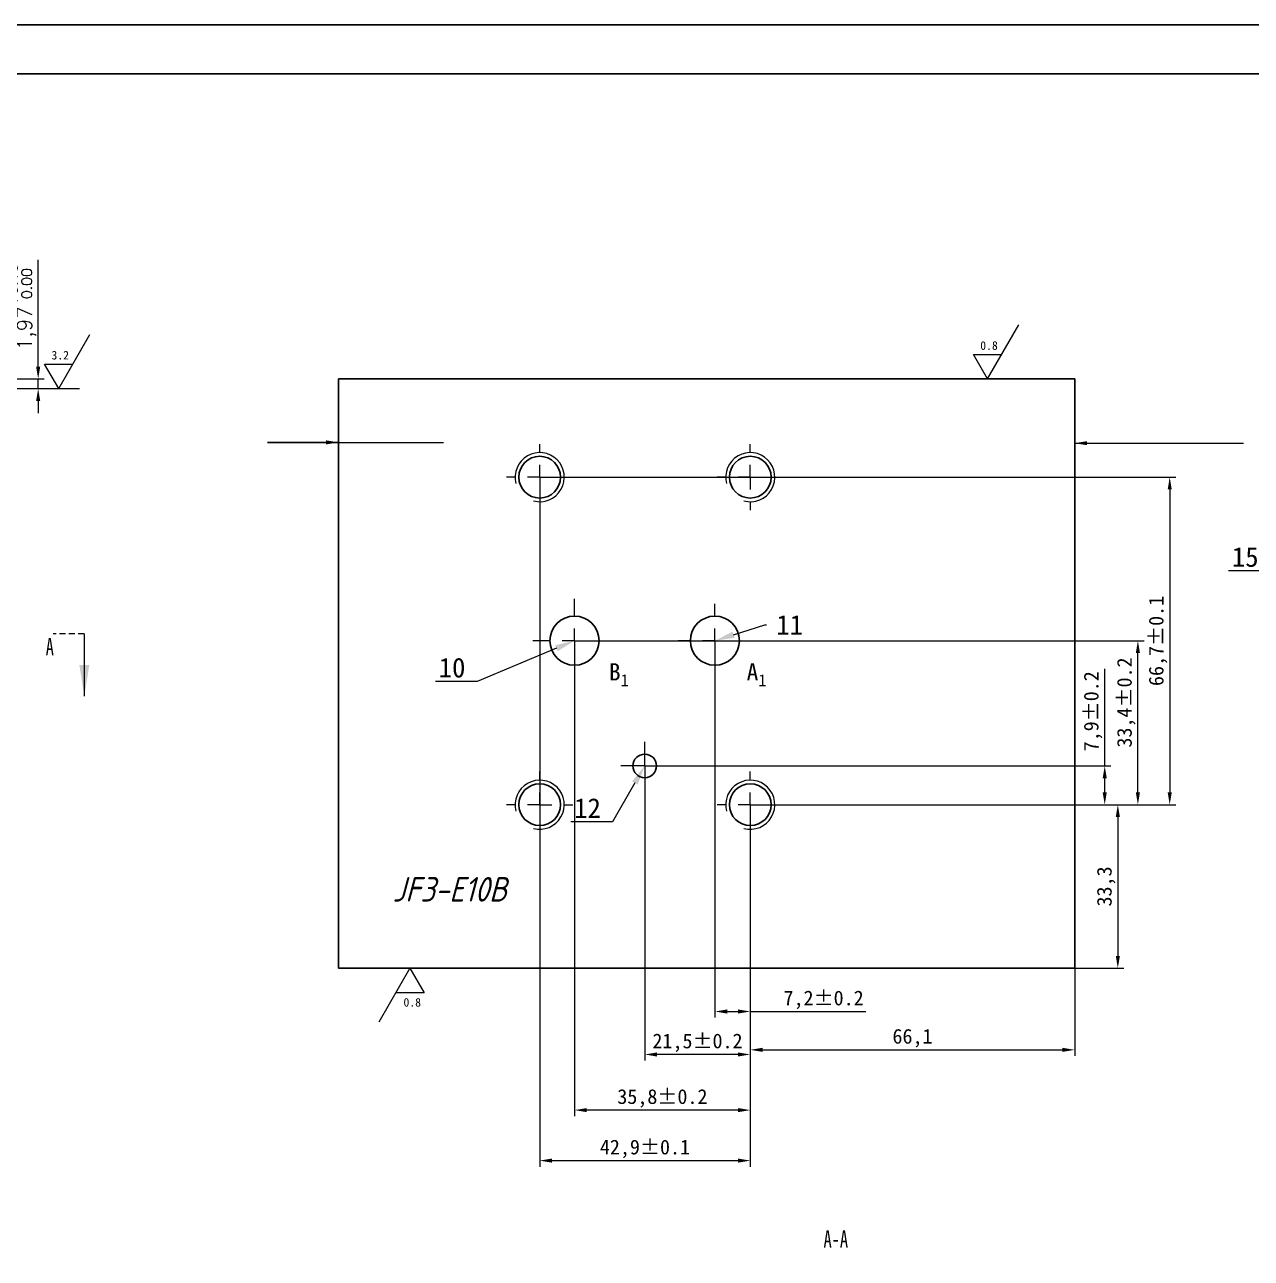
# Model space of a CAD drawing. Header units: millimetres. Extents: x 1251 to 2091, y 344 to 938.
# Drawn here: x 1562 to 1811.9, y 686.6 to 937.9 of the extents above; entities that cross this region are included whole.
import ezdxf
from ezdxf import colors
from ezdxf.entities.mleader import LeaderData, LeaderLine
from ezdxf.math import Vec2, Vec3

# ---------------------------------------------------------------- set-up
doc = ezdxf.new("R2010")
doc.units = ezdxf.units.MM
doc.header["$PDSIZE"] = -1
doc.linetypes.add('CENTERX2', pattern=[20.32, 12.7, -2.54, 2.54, -2.54])
doc.linetypes.add('HIDDEN', pattern=[1.905, 1.27, -0.635])
doc.layers.get('0').update_dxf_attribs({"lineweight": 50})
for name, color, linetype in [('10', 7, 'Continuous'), ('标注', 7, 'Continuous'), ('细实线层', 7, 'Continuous')]:
    doc.layers.add(name, color=color, linetype=linetype)
for name, color, linetype, lineweight in [('中心线层', 1, 'CENTERX2', 15), ('标注层', 255, 'Continuous', 15), ('粗实线', 7, 'Continuous', 30), ('细实线', 7, 'Continuous', 30)]:
    doc.layers.add(name, color=color, linetype=linetype, lineweight=lineweight)
doc.styles.add('SLDTEXTSTYLE5', font='TXT', dxfattribs={"width": 0.7})
doc.styles.add('字母数字', font='gbeitc.shx', dxfattribs={"height": 5, "bigfont": '@extfont2.shx'})
doc.dimstyles.new('ISO-25', dxfattribs={"dimtxt": 3, "dimasz": 2.5, "dimexe": 1.25, "dimexo": 0.625, "dimtad": 1, "dimtxsty": 'Standard', "dimcen": 2.5, "dimadec": 0, "dimazin": 0, "dimtfac": 1, "dimtmove": 0, "dimatfit": 3, "dimfxl": 1, "dimlwd": 15, "dimarcsym": 0})

# ---------------------------------------------------------------- blocks, each defined once
blk = doc.blocks.new('SW_CENTERMARKSYMBOL_27')
at = {"layer": '10', "color": 0}
for p, q in [((0, 5), (0, 8.5)), ((-5, 0), (-8.5, 0)), ((0, 0), (-2.5, 0)), ((0, 0), (0, 2.5)), ((0, 0), (0, -2.5)), ((0, 0), (2.5, 0)), ((5, 0), (8.5, 0)), ((0, -5), (0, -8.5))]:
    blk.add_line(p, q, dxfattribs=at)
blk = doc.blocks.new('SW_CENTERMARKSYMBOL_28')
at = {"layer": '10', "color": 0}
for p, q in [((0, 5), (0, 6.75)), ((-5, 0), (-6.75, 0)), ((0, 0), (-2.5, 0)), ((0, 0), (0, 2.5)), ((0, 0), (0, -2.5)), ((0, 0), (2.5, 0)), ((5, 0), (6.75, 0)), ((0, -5), (0, -6.75))]:
    blk.add_line(p, q, dxfattribs=at)
blk = doc.blocks.new('SW_CENTERMARKSYMBOL_29')
at = {"layer": '10', "color": 0}
for p, q in [((0, 5), (0, 6.75)), ((-5, 0), (-6.75, 0)), ((0, 0), (-2.5, 0)), ((0, 0), (0, 2.5)), ((0, 0), (0, -2.5)), ((0, 0), (2.5, 0)), ((5, 0), (6.75, 0)), ((0, -5), (0, -6.75))]:
    blk.add_line(p, q, dxfattribs=at)
blk = doc.blocks.new('SW_CENTERMARKSYMBOL_30')
at = {"layer": '10', "color": 0}
for p, q in [((0, 5), (0, 6.75)), ((-5, 0), (-6.75, 0)), ((0, 0), (-2.5, 0)), ((0, 0), (0, 2.5)), ((0, 0), (0, -2.5)), ((0, 0), (2.5, 0)), ((5, 0), (6.75, 0)), ((0, -5), (0, -6.75))]:
    blk.add_line(p, q, dxfattribs=at)
blk = doc.blocks.new('SW_CENTERMARKSYMBOL_31')
at = {"layer": '10', "color": 0}
for p, q in [((0, 5), (0, 6.75)), ((-5, 0), (-6.75, 0)), ((0, 0), (-2.5, 0)), ((0, 0), (0, 2.5)), ((0, 0), (0, -2.5)), ((0, 0), (2.5, 0)), ((5, 0), (6.75, 0)), ((0, -5), (0, -6.75))]:
    blk.add_line(p, q, dxfattribs=at)
blk = doc.blocks.new('SW_CENTERMARKSYMBOL_32')
at = {"layer": '10', "color": 0}
for p, q in [((0, 2.5), (0, 4.9)), ((-2.5, 0), (-4.9, 0)), ((0, 0), (-2.5, 0)), ((0, 0), (0, 2.5)), ((0, 0), (0, -2.5)), ((0, 0), (2.5, 0)), ((2.5, 0), (4.9, 0)), ((0, -2.5), (0, -4.9))]:
    blk.add_line(p, q, dxfattribs=at)
blk = doc.blocks.new('SW_CENTERMARKSYMBOL_33')
at = {"layer": '10', "color": 0}
for p, q in [((0, 5), (0, 7.5)), ((-5, 0), (-7.5, 0)), ((0, 0), (-2.5, 0)), ((0, 0), (0, 2.5)), ((0, 0), (0, -2.5)), ((0, 0), (2.5, 0)), ((5, 0), (7.5, 0)), ((0, -5), (0, -7.5))]:
    blk.add_line(p, q, dxfattribs=at)
blk = doc.blocks.new('*D42')
at = {"layer": 'Defpoints', "color": 0, "transparency": 16777216}
for p in [(1666.92, 845.73), (1709.82, 779.03), (1795.27, 779.03)]:
    blk.add_point(p, dxfattribs=at)
at = {"layer": '标注层', "color": 0, "lineweight": -2, "transparency": 16777216}
for p, q in [((1667.55, 845.73), (1796.52, 845.73)), ((1710.45, 779.03), (1796.52, 779.03))]:
    blk.add_line(p, q, dxfattribs=at)
at = {"layer": '标注层', "color": 0, "linetype": 'Continuous', "lineweight": 15, "transparency": 16777216}
blk.add_line((1795.27, 843.23), (1795.27, 781.53), dxfattribs=at)
at = {"layer": '标注层', "color": 0, "transparency": 16777216}
for points in [[(1794.86, 843.23), (1795.69, 843.23), (1795.27, 845.73)], [(1794.86, 781.53), (1795.69, 781.53), (1795.27, 779.03)]]:
    blk.add_solid(points, dxfattribs=at)
at = {"layer": '标注层', "color": 0, "lineweight": -3, "transparency": 16777216, "insert": (1792.9, 812.38), "char_height": 3, "attachment_point": 5, "rotation": 90}
blk.add_mtext('66,7%%P0.1', dxfattribs=at)
blk = doc.blocks.new('*D43')
at = {"layer": 'Defpoints', "color": 0, "transparency": 16777216}
for p in [(1666.92, 845.73), (1709.82, 779.03), (1709.82, 706.54)]:
    blk.add_point(p, dxfattribs=at)
at = {"layer": '标注层', "color": 0, "lineweight": -2, "transparency": 16777216}
for p, q in [((1666.92, 845.1), (1666.92, 705.29)), ((1709.82, 778.4), (1709.82, 705.29))]:
    blk.add_line(p, q, dxfattribs=at)
at = {"layer": '标注层', "color": 0, "linetype": 'Continuous', "lineweight": 15, "transparency": 16777216}
blk.add_line((1669.42, 706.54), (1707.32, 706.54), dxfattribs=at)
at = {"layer": '标注层', "color": 0, "transparency": 16777216}
for points in [[(1669.42, 706.96), (1669.42, 706.13), (1666.92, 706.54)], [(1707.32, 706.96), (1707.32, 706.13), (1709.82, 706.54)]]:
    blk.add_solid(points, dxfattribs=at)
at = {"layer": '标注层', "color": 0, "transparency": 16777216, "insert": (1688.37, 708.92), "char_height": 3, "attachment_point": 5}
blk.add_mtext('42,9%%P0.1', dxfattribs=at)
blk = doc.blocks.new('*D53')
at = {"layer": 'Defpoints', "color": 0, "transparency": 16777216}
for p in [(1688.32, 786.93), (1709.82, 779.03), (1688.32, 728.16)]:
    blk.add_point(p, dxfattribs=at)
at = {"layer": '标注层', "color": 0, "lineweight": -2, "transparency": 16777216}
for p, q in [((1688.32, 786.3), (1688.32, 726.91)), ((1709.82, 778.4), (1709.82, 726.91))]:
    blk.add_line(p, q, dxfattribs=at)
at = {"layer": '标注层', "color": 0, "linetype": 'Continuous', "lineweight": 15, "transparency": 16777216}
blk.add_line((1707.32, 728.16), (1690.82, 728.16), dxfattribs=at)
at = {"layer": '标注层', "color": 0, "transparency": 16777216}
for points in [[(1690.82, 728.57), (1690.82, 727.74), (1688.32, 728.16)], [(1707.32, 728.57), (1707.32, 727.74), (1709.82, 728.16)]]:
    blk.add_solid(points, dxfattribs=at)
at = {"layer": '标注层', "color": 0, "transparency": 16777216, "insert": (1699.07, 730.53), "char_height": 3, "attachment_point": 5}
blk.add_mtext('21,5%%P0.2', dxfattribs=at)
blk = doc.blocks.new('*D54')
at = {"layer": 'Defpoints', "color": 0, "transparency": 16777216}
for p in [(1674.02, 812.43), (1709.82, 779.03), (1674.02, 716.83)]:
    blk.add_point(p, dxfattribs=at)
at = {"layer": '标注层', "color": 0, "lineweight": -2, "transparency": 16777216}
for p, q in [((1674.02, 811.8), (1674.02, 715.58)), ((1709.82, 778.4), (1709.82, 715.58))]:
    blk.add_line(p, q, dxfattribs=at)
at = {"layer": '标注层', "color": 0, "linetype": 'Continuous', "lineweight": 15, "transparency": 16777216}
blk.add_line((1707.32, 716.83), (1676.52, 716.83), dxfattribs=at)
at = {"layer": '标注层', "color": 0, "transparency": 16777216}
for points in [[(1676.52, 717.24), (1676.52, 716.41), (1674.02, 716.83)], [(1707.32, 717.24), (1707.32, 716.41), (1709.82, 716.83)]]:
    blk.add_solid(points, dxfattribs=at)
at = {"layer": '标注层', "color": 0, "transparency": 16777216, "insert": (1691.92, 719.2), "char_height": 3, "attachment_point": 5}
blk.add_mtext('35,8%%P0.2', dxfattribs=at)
blk = doc.blocks.new('*D55')
at = {"layer": 'Defpoints', "color": 0, "transparency": 16777216}
for p in [(1674.02, 812.43), (1788.79, 812.43), (1709.82, 779.03)]:
    blk.add_point(p, dxfattribs=at)
at = {"layer": '标注层', "color": 0, "lineweight": -2, "transparency": 16777216}
for p, q in [((1674.65, 812.43), (1790.04, 812.43)), ((1710.45, 779.03), (1790.04, 779.03))]:
    blk.add_line(p, q, dxfattribs=at)
at = {"layer": '标注层', "color": 0, "linetype": 'Continuous', "lineweight": 15, "transparency": 16777216}
blk.add_line((1788.79, 781.53), (1788.79, 809.93), dxfattribs=at)
at = {"layer": '标注层', "color": 0, "transparency": 16777216}
for points in [[(1788.37, 809.93), (1789.21, 809.93), (1788.79, 812.43)], [(1788.37, 781.53), (1789.21, 781.53), (1788.79, 779.03)]]:
    blk.add_solid(points, dxfattribs=at)
at = {"layer": '标注层', "color": 0, "lineweight": -3, "transparency": 16777216, "insert": (1786.42, 799.84), "char_height": 3, "attachment_point": 5, "rotation": 90}
blk.add_mtext('33,4%%P0.2', dxfattribs=at)
blk = doc.blocks.new('*D56')
at = {"layer": 'Defpoints', "color": 0, "transparency": 16777216}
for p in [(1702.62, 812.43), (1709.82, 779.03), (1709.82, 736.91)]:
    blk.add_point(p, dxfattribs=at)
at = {"layer": '标注层', "color": 0, "lineweight": -2, "transparency": 16777216}
for p, q in [((1702.62, 811.8), (1702.62, 735.66)), ((1709.82, 778.4), (1709.82, 735.66))]:
    blk.add_line(p, q, dxfattribs=at)
at = {"layer": '标注层', "color": 0, "linetype": 'Continuous', "lineweight": 15, "transparency": 16777216}
for p, q in [((1705.12, 736.91), (1707.32, 736.91)), ((1709.82, 736.91), (1733.38, 736.91))]:
    blk.add_line(p, q, dxfattribs=at)
at = {"layer": '标注层', "color": 0, "transparency": 16777216}
for points in [[(1705.12, 737.33), (1705.12, 736.49), (1702.62, 736.91)], [(1707.32, 737.33), (1707.32, 736.49), (1709.82, 736.91)]]:
    blk.add_solid(points, dxfattribs=at)
at = {"layer": '标注层', "color": 0, "transparency": 16777216, "insert": (1724.76, 739.28), "char_height": 3, "attachment_point": 5}
blk.add_mtext('7,2%%P0.2', dxfattribs=at)
blk = doc.blocks.new('*D57')
at = {"layer": 'Defpoints', "color": 0, "transparency": 16777216}
for p in [(1709.82, 779.03), (1775.92, 779.03), (1775.92, 729.1)]:
    blk.add_point(p, dxfattribs=at)
at = {"layer": '标注层', "color": 0, "lineweight": -2, "transparency": 16777216}
for p, q in [((1709.82, 778.4), (1709.82, 727.85)), ((1775.92, 778.4), (1775.92, 727.85))]:
    blk.add_line(p, q, dxfattribs=at)
at = {"layer": '标注层', "color": 0, "linetype": 'Continuous', "lineweight": 15, "transparency": 16777216}
blk.add_line((1712.32, 729.1), (1773.42, 729.1), dxfattribs=at)
at = {"layer": '标注层', "color": 0, "transparency": 16777216}
for points in [[(1712.32, 729.52), (1712.32, 728.69), (1709.82, 729.1)], [(1773.42, 729.52), (1773.42, 728.69), (1775.92, 729.1)]]:
    blk.add_solid(points, dxfattribs=at)
at = {"layer": '标注层', "color": 0, "transparency": 16777216, "insert": (1742.87, 731.48), "char_height": 3, "attachment_point": 5}
blk.add_mtext('66,1', dxfattribs=at)
blk = doc.blocks.new('*D58')
at = {"layer": 'Defpoints', "color": 0, "transparency": 16777216}
for p in [(1709.82, 779.03), (1709.82, 745.73), (1784.7, 745.73)]:
    blk.add_point(p, dxfattribs=at)
at = {"layer": '标注层', "color": 0, "lineweight": -2, "transparency": 16777216}
for p, q in [((1710.45, 779.03), (1785.95, 779.03)), ((1710.45, 745.73), (1785.95, 745.73))]:
    blk.add_line(p, q, dxfattribs=at)
at = {"layer": '标注层', "color": 0, "linetype": 'Continuous', "lineweight": 15, "transparency": 16777216}
blk.add_line((1784.7, 776.53), (1784.7, 748.23), dxfattribs=at)
at = {"layer": '标注层', "color": 0, "transparency": 16777216}
for points in [[(1784.29, 776.53), (1785.12, 776.53), (1784.7, 779.03)], [(1784.29, 748.23), (1785.12, 748.23), (1784.7, 745.73)]]:
    blk.add_solid(points, dxfattribs=at)
at = {"layer": '标注层', "color": 0, "lineweight": -3, "transparency": 16777216, "insert": (1782.33, 762.38), "char_height": 3, "attachment_point": 5, "rotation": 90}
blk.add_mtext('33,3', dxfattribs=at)
blk = doc.blocks.new('*D76')
at = {"layer": 'Defpoints', "color": 0, "transparency": 16777216}
for p in [(1500.16, 865.73), (1564.76, 865.73), (1500.16, 863.76)]:
    blk.add_point(p, dxfattribs=at)
at = {"layer": '标注层', "color": 0, "linetype": 'Continuous', "lineweight": 15, "transparency": 16777216}
for p, q in [((1564.76, 868.23), (1564.76, 890.02)), ((1564.76, 863.76), (1564.76, 865.73)), ((1564.76, 861.26), (1564.76, 858.76))]:
    blk.add_line(p, q, dxfattribs=at)
at = {"layer": '标注层', "color": 0, "lineweight": -2, "transparency": 16777216}
for p, q in [((1500.78, 865.73), (1566.01, 865.73)), ((1500.78, 863.76), (1566.01, 863.76))]:
    blk.add_line(p, q, dxfattribs=at)
at = {"layer": '标注层', "color": 0, "transparency": 16777216}
for points in [[(1564.34, 868.23), (1565.17, 868.23), (1564.76, 865.73)], [(1564.34, 861.26), (1565.17, 861.26), (1564.76, 863.76)]]:
    blk.add_solid(points, dxfattribs=at)
at = {"layer": '标注层', "color": 0, "transparency": 16777216, "insert": (1561.4, 880.38), "char_height": 3, "attachment_point": 5, "rotation": 90}
blk.add_mtext('{\\Fromans,@extfont2|c134;1,97\\Fromans,@extfont2|c128;\\H0.7x;\\S+0.10^  0.00;}', dxfattribs=at)
blk = doc.blocks.new('*D82')
at = {"layer": 'Defpoints', "color": 0, "transparency": 16777216}
for p in [(1688.32, 786.93), (1782.03, 786.93), (1709.82, 779.03)]:
    blk.add_point(p, dxfattribs=at)
at = {"layer": '标注层', "color": 0, "linetype": 'Continuous', "lineweight": 15, "transparency": 16777216}
for p, q in [((1782.03, 786.93), (1782.03, 806.68)), ((1782.03, 781.53), (1782.03, 784.43))]:
    blk.add_line(p, q, dxfattribs=at)
at = {"layer": '标注层', "color": 0, "lineweight": -2, "transparency": 16777216}
for p, q in [((1688.95, 786.93), (1783.28, 786.93)), ((1710.45, 779.03), (1783.28, 779.03))]:
    blk.add_line(p, q, dxfattribs=at)
at = {"layer": '标注层', "color": 0, "transparency": 16777216}
for points in [[(1781.62, 784.43), (1782.45, 784.43), (1782.03, 786.93)], [(1781.62, 781.53), (1782.45, 781.53), (1782.03, 779.03)]]:
    blk.add_solid(points, dxfattribs=at)
at = {"layer": '标注层', "color": 0, "lineweight": -3, "transparency": 16777216, "insert": (1779.66, 798.05), "char_height": 3, "attachment_point": 5, "rotation": 90}
blk.add_mtext('7,9%%P0.2', dxfattribs=at)

msp = doc.modelspace()

# ---------------------------------------------------------------- linework, layer by layer
at = {"color": 7, "linetype": 'Continuous', "lineweight": 30}
for p, q in [((1625.924, 865.73), (1625.924, 745.73)), ((1625.924, 865.73), (1775.924, 865.73)), ((1775.924, 865.73), (1775.924, 745.73)), ((1625.924, 745.73), (1775.924, 745.73))]:
    msp.add_line(p, q, dxfattribs=at)
for centre, radius in [((1666.924, 845.73), 4.25), ((1709.824, 845.73), 4.25), ((1674.024, 812.43), 5), ((1702.624, 812.43), 5), ((1688.324, 786.93), 2.4), ((1666.924, 779.03), 4.25), ((1709.824, 779.03), 4.25)]:
    msp.add_circle(centre, radius, dxfattribs=at)
at = {"color": 7, "linetype": 'Continuous', "lineweight": -3}
for centre in [(1666.924, 845.73), (1709.824, 845.73), (1666.924, 779.03), (1709.824, 779.03)]:
    msp.add_arc(centre, 5, 255, 195, dxfattribs=at)
at = {"layer": '标注层', "linetype": 'HIDDEN'}
msp.add_line((1574.158, 813.83), (1567.808, 813.83), dxfattribs=at)
at = {"layer": '标注层', "linetype": 'Continuous'}
msp.add_line((1574.158, 813.83), (1574.158, 801.13), dxfattribs=at)
msp.add_solid([(1574.158, 801.13), (1575.174, 807.48), (1573.142, 807.48)], dxfattribs=at)
at = {"layer": '粗实线'}
msp.add_lwpolyline([(1300.902, 353.886), (2080.902, 353.886), (2080.902, 927.886), (1300.902, 927.886)], close=True, dxfattribs=at)
at = {"layer": '细实线'}
msp.add_lwpolyline([(1250.894, 343.886), (2090.894, 343.886), (2090.894, 937.886), (1250.894, 937.886)], close=True, dxfattribs=at)
at = {"layer": '细实线层'}
for p, q in [((1568.95, 863.76), (1575.301, 874.76)), ((1758.166, 865.73), (1764.517, 876.73)), ((1755.279, 870.73), (1761.053, 870.73)), ((1758.166, 865.73), (1755.279, 870.73)), ((1566.064, 868.76), (1571.837, 868.76)), ((1568.95, 863.76), (1566.064, 868.76)), ((1564.757, 863.76), (1573.144, 863.76)), ((1640.479, 745.73), (1634.128, 734.73)), ((1640.479, 745.73), (1643.366, 740.73)), ((1643.366, 740.73), (1637.592, 740.73))]:
    msp.add_line(p, q, dxfattribs=at)

# ---------------------------------------------------------------- block references
at = {"layer": '10', "lineweight": 30}
msp.add_blockref('SW_CENTERMARKSYMBOL_32', (1688.324, 786.93), dxfattribs=at)
at = {"layer": '中心线层', "lineweight": 30}
for name, p in [('SW_CENTERMARKSYMBOL_31', (1666.924, 845.73)), ('SW_CENTERMARKSYMBOL_30', (1709.824, 845.73)), ('SW_CENTERMARKSYMBOL_27', (1674.024, 812.43)), ('SW_CENTERMARKSYMBOL_33', (1702.624, 812.43)), ('SW_CENTERMARKSYMBOL_28', (1666.924, 779.03)), ('SW_CENTERMARKSYMBOL_29', (1709.824, 779.03))]:
    msp.add_blockref(name, p, dxfattribs=at)

# ---------------------------------------------------------------- texts
at = {"layer": '标注', "insert": (1636.968, 764.294), "char_height": 5, "width": 20.83911, "attachment_point": 1, "style": '字母数字'}
msp.add_mtext('{\\Fgbeitc,@extfont2|c134;J}F3-E10B', dxfattribs=at)
at = {"layer": '标注层', "linetype": 'Continuous', "insert": (1566.29, 812.964), "char_height": 3.5, "attachment_point": 1, "style": 'SLDTEXTSTYLE5'}
msp.add_mtext('A', dxfattribs=at)
at = {"layer": '标注层', "insert": (1727.251, 692.34), "char_height": 3.5, "attachment_point": 2, "style": 'SLDTEXTSTYLE5'}
msp.add_mtext('A-A', dxfattribs=at)
at = {"layer": '细实线层', "attachment_point": 1}
for s, width, insert, char_height in [('0.8', 3.5, (1756.675, 873.419), 1.75), ('3.2', 3.5, (1567.459, 871.449), 1.75), ('\\A1;B{\\H0.7x;\\S^ 1;}', 10.00734, (1681.027, 807.826), 3.5), ('\\A1;A{\\H0.7x;\\S^ 1;}', 10.00734, (1709.087, 807.826), 3.5), ('0.8', 3.5, (1639.173, 739.656), 1.75)]:
    msp.add_mtext_dynamic_manual_height_columns(s, width=width, gutter_width=17.5, heights=[0], dxfattribs=dict(at, insert=insert, char_height=char_height))

# ---------------------------------------------------------------- dimensions: what is measured, and where the dimension line sits
at = {"layer": '标注层'}
dim = msp.add_linear_dim(base=(1564.757, 865.73), p1=(1500.158, 863.76), p2=(1500.158, 865.73), angle=90, text='{\\Fromans,@extfont2|c134;<>\\Fromans,@extfont2|c128;\\H0.7x;\\S+0.10^  0.00;}', dimstyle='ISO-25', dxfattribs=at)
dim.commit()
dim.dimension.update_dxf_attribs({"geometry": '*D76', "text_midpoint": (1561.396, 880.376)})
at = {"layer": '标注层', "lineweight": -3}
dim = msp.add_linear_dim(base=(1795.273, 779.03), p1=(1666.924, 845.73), p2=(1709.824, 779.03), angle=90, text='<>%%P0.1', dimstyle='ISO-25', dxfattribs=at)
dim.commit()
dim.dimension.update_dxf_attribs({"geometry": '*D42', "text_midpoint": (1792.898, 812.38)})
at = {"layer": '标注层'}
for base, p1, p2, text, picture, middle in [((1709.824, 706.544), (1666.924, 845.73), (1709.824, 779.03), '<>%%P0.1', '*D43', (1688.374, 706.544)), ((1674.024, 716.826), (1709.824, 779.03), (1674.024, 812.43), '<>%%P0.2', '*D54', (1691.924, 716.826)), ((1709.824, 736.91), (1702.624, 812.43), (1709.824, 779.03), '<>%%P0.2', '*D56', (1724.758, 736.91)), ((1688.324, 728.157), (1709.824, 779.03), (1688.324, 786.93), '<>%%P0.2', '*D53', (1699.074, 728.157))]:
    dim = msp.add_linear_dim(base=base, p1=p1, p2=p2, text=text, dimstyle='ISO-25', dxfattribs=at)
    dim.commit()
    dim.dimension.update_dxf_attribs({"geometry": picture, "text_midpoint": middle, "dimtype": 160})
at = {"layer": '标注层', "lineweight": -3}
for base, p2, picture, middle in [((1788.791, 812.43), (1674.024, 812.43), '*D55', (1788.791, 799.843)), ((1782.035, 786.93), (1688.324, 786.93), '*D82', (1782.035, 798.055))]:
    dim = msp.add_linear_dim(base=base, p1=(1709.824, 779.03), p2=p2, angle=90, text='<>%%P0.2', dimstyle='ISO-25', dxfattribs=at)
    dim.commit()
    dim.dimension.update_dxf_attribs({"geometry": picture, "text_midpoint": middle, "dimtype": 160})
at = {"layer": '标注层'}
dim = msp.add_linear_dim(base=(1775.924, 729.102), p1=(1709.824, 779.03), p2=(1775.924, 779.03), dimstyle='ISO-25', dxfattribs=at)
dim.commit()
dim.dimension.update_dxf_attribs({"geometry": '*D57', "text_midpoint": (1742.874, 731.477)})
at = {"layer": '标注层', "lineweight": -3}
dim = msp.add_linear_dim(base=(1784.704, 745.73), p1=(1709.824, 779.03), p2=(1709.824, 745.73), angle=90, dimstyle='ISO-25', dxfattribs=at)
dim.commit()
dim.dimension.update_dxf_attribs({"geometry": '*D58', "text_midpoint": (1782.329, 762.38)})

# ---------------------------------------------------------------- leaders
at = {"layer": '标注层'}
ml = msp.add_multileader_mtext('Standard', dxfattribs=at)
ml.set_content('11', color=256)
ml.set_leader_properties(linetype='ByLayer', lineweight=-1)
ml.build(insert=Vec2(0, 0))
ml.multileader.update_dxf_attribs({"text_right_attachment_type": 6, "dogleg_length": 0.36})
ctx = ml.context
ctx.base_point, ctx.plane_origin = Vec3(1713.136, 815.652), Vec3(1702.624, 812.43)
ctx.right_attachment = 6
notes = []
notes.append((ctx, [(0, (1, 1, 0), (1712.776, 815.652), (1, 0), 0.36, [(0, [(1702.624, 812.43)], 0, [])])]))
ctx.mtext.insert, ctx.mtext.flow_direction = Vec3(1715.136, 817.652), 5
ml = msp.add_multileader_mtext('Standard', dxfattribs=at)
ml.set_content('10', color=256)
ml.set_leader_properties(linetype='ByLayer', lineweight=-1)
ml.build(insert=Vec2(0, 0))
ml.multileader.update_dxf_attribs({"text_right_attachment_type": 6, "dogleg_length": 0.36})
ctx = ml.context
ctx.base_point, ctx.plane_origin = Vec3(1645.128, 806.94), Vec3(1674.024, 812.43)
ctx.right_attachment, ctx.text_align_type = 6, 2
notes.append((ctx, [(0, (1, 1, 0), (1654.154, 804.14), (-1, 0), 0.36, [(0, [(1674.024, 812.43)], 0, [])])]))
ctx.mtext.insert, ctx.mtext.alignment, ctx.mtext.flow_direction = Vec3(1651.794, 808.94), 3, 5
ml = msp.add_multileader_mtext('Standard', dxfattribs=at)
ml.set_content('12', color=256)
ml.set_leader_properties(linetype='ByLayer', lineweight=-1)
ml.build(insert=Vec2(0, 0))
ml.multileader.update_dxf_attribs({"text_right_attachment_type": 6, "dogleg_length": 0.36})
ctx = ml.context
ctx.base_point, ctx.plane_origin = Vec3(1672.057, 778.343), Vec3(1688.324, 786.93)
ctx.right_attachment, ctx.text_align_type = 6, 2
notes.append((ctx, [(0, (1, 1, 0), (1681.75, 775.543), (-1, 0), 0.36, [(0, [(1688.324, 786.93)], 0, [])])]))
ctx.mtext.insert, ctx.mtext.alignment, ctx.mtext.flow_direction = Vec3(1679.39, 780.343), 3, 5
at = {"layer": '细实线层'}
for points in [[(1625.924, 852.817), (1611.488, 852.817), (1647.357, 852.817)], [(1775.924, 852.649), (1790.226, 852.683), (1810.283, 852.64)]]:
    msp.add_leader(points, dimstyle='ISO-25', override={"dimgap": 0.625, "dimtad": 0}, dxfattribs=at)
ml = msp.add_multileader_mtext('Standard', dxfattribs=at)
ml.set_content('15', color=256)
ml.set_leader_properties(linetype='ByLayer', lineweight=-1)
ml.build(insert=Vec2(0, 0))
ml.multileader.update_dxf_attribs({"text_right_attachment_type": 6, "dogleg_length": 0.36})
ctx = ml.context
ctx.base_point, ctx.plane_origin = Vec3(1806.047, 829.48), Vec3(1837.945, 813.86)
ctx.right_attachment, ctx.text_align_type = 6, 2
notes.append((ctx, [(0, (1, 1, 0), (1815.74, 826.68), (-1, 0), 0.36, [(0, [(1837.945, 813.86)], 0, [])])]))
ctx.mtext.insert, ctx.mtext.alignment, ctx.mtext.flow_direction = Vec3(1813.38, 831.48), 3, 5
for ctx, leaders in notes:
    for number, flags, end, landing, length, lines in leaders:
        leader = LeaderData()
        leader.index, (leader.has_last_leader_line, leader.has_dogleg_vector, leader.attachment_direction) = number, flags
        leader.last_leader_point, leader.dogleg_vector, leader.dogleg_length = Vec3(end), Vec3(landing), length
        for number, points, colour, breaks in lines:
            line = LeaderLine()
            line.index, line.vertices, line.color, line.breaks = number, Vec3.list(points), colors.encode_raw_color(colour), breaks
            leader.lines.append(line)
        ctx.leaders.append(leader)

doc.saveas('drawing.dxf')
